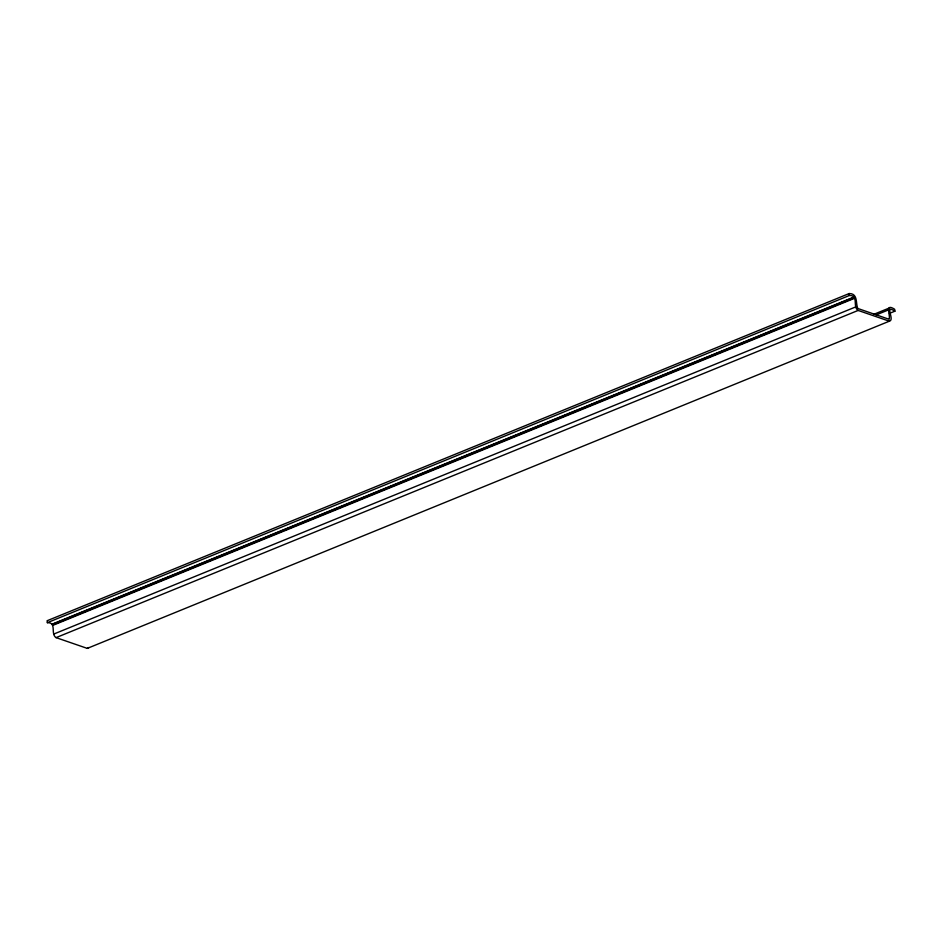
<?xml version="1.0" encoding="UTF-8"?>
<svg xmlns="http://www.w3.org/2000/svg" width="942" height="942" viewBox="0 0 942 942"><rect width="100%" height="100%" fill="white"/><g stroke="black" fill="none" stroke-linecap="round" stroke-linejoin="round"><path stroke-width="1.41" d="M88.784 647.531L87.276 648.39L56.073 637.628C50.256 634.025 57.038 622.238 47.347 622.674L47.1 620.743L849.154 293.551C858.209 293.386 855.489 303.406 857.832 308.493L889.13 319.291C890.696 315.405 884.35 302.676 894.653 309.247L894.9 311.178L889.448 313.392M47.347 622.674L849.39 295.482C859.092 295.046 852.31 306.833 858.127 310.436L889.33 321.198C895.23 320.068 883.761 303.972 894.9 311.178M51.892 624.24L853.947 297.048M52.187 624.44L854.229 297.248M52.517 624.911L854.571 297.719M52.67 625.417L854.712 298.237M53.753 634.072L855.807 306.88M56.073 637.628L858.127 310.436M873.764 314.345L890.108 307.681M876.26 314.887L888.518 309.894M87.276 648.39L889.33 321.198M849.154 293.551L849.39 295.482"/></g></svg>
